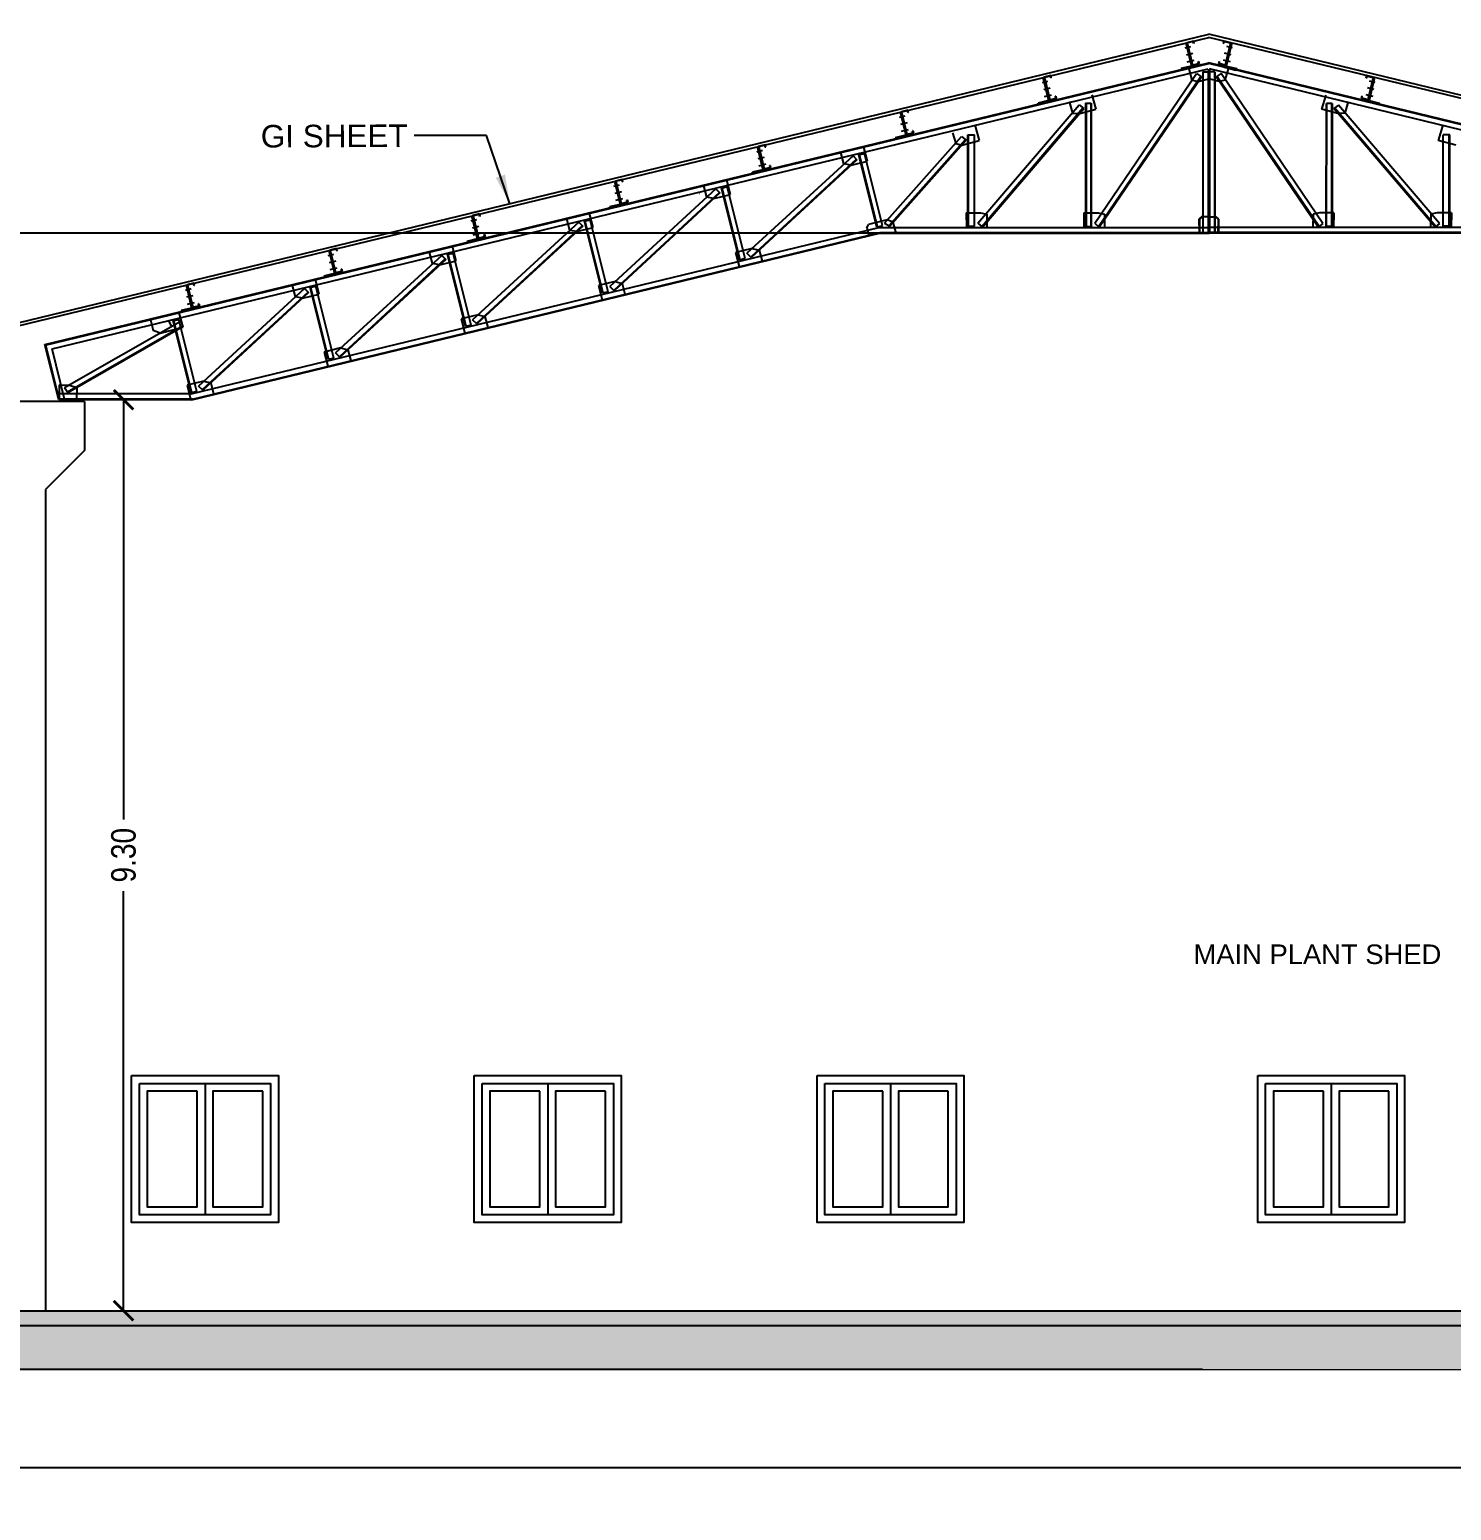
# Model space of a CAD drawing. Header units: metres. Extents: x -488 to 4759, y 38 to 2071.
# Drawn here: x 1135.58 to 1150.09, y 183.23 to 198.35 of the extents above; entities that cross this region are included whole.
import ezdxf

# ---------------------------------------------------------------- set-up
doc = ezdxf.new("R2010")
doc.units = ezdxf.units.M
doc.header["$MEASUREMENT"] = 0
doc.layers.add('0 @ 1', color=7, linetype='Continuous')
doc.layers.add('BLK_1_HT_OF_BLDG', color=5, linetype='Continuous')
doc.styles.add('Arial narrow 0.2m', font='ARIALN.TTF', dxfattribs={"height": 0.35})
doc.styles.add('CODE', font='swissc.ttf', dxfattribs={"height": 0.25})
doc.styles.add('sa1', font='', dxfattribs={"height": 72})
doc.styles.get("Standard").update_dxf_attribs({"font": 'arial.ttf', "height": 0.23})
doc.styles.get('sa1').set_extended_font_data('Abadi MT Condensed Light')
doc.dimstyles.new('OUTER', dxfattribs={"dimscale": 0, "dimtxt": 0.3, "dimasz": 0.18, "dimexe": 0.18, "dimexo": 0.0625, "dimgap": 0.09, "dimtad": 0, "dimzin": 0, "dimdsep": 46, "dimtxsty": 'CODE', "dimcen": 0.09, "dimse1": 1, "dimse2": 1, "dimclrd": 8, "dimclrt": 1, "dimadec": 0, "dimazin": 0, "dimtfac": 1, "dimtofl": 0, "dimtmove": 0, "dimatfit": 3, "dimfxl": 0, "dimtolj": 1, "dimtzin": 0, "dimarcsym": 0})
doc.dimstyles.new('size 0.2m', dxfattribs={"dimtxt": 0.35, "dimasz": 0.15, "dimexe": 0.15, "dimexo": 0.1, "dimgap": 0.05, "dimtad": 1, "dimtoh": 1, "dimdsep": 46, "dimtxsty": 'Arial narrow 0.2m', "dimblk": 'OBLIQUE', "dimcen": 0.15, "dimse1": 1, "dimse2": 1, "dimclrd": 251, "dimclrt": 47, "dimadec": 0, "dimazin": 0, "dimtfac": 1, "dimtmove": 1, "dimatfit": 3, "dimfxl": 0, "dimarcsym": 0})
doc.dimstyles.new('STANDARD$0', dxfattribs={"dimtxt": 0.23, "dimasz": 3, "dimexe": 3, "dimexo": 1, "dimgap": 1.5, "dimtad": 1, "dimdec": 1, "dimzin": 1, "dimdsep": 46, "dimlunit": 4, "dimtxsty": 'Standard', "dimblk": 'OBLIQUE', "dimcen": 0.09375, "dimdle": 1, "dimclrd": 8, "dimclre": 8, "dimclrt": 7, "dimadec": 1, "dimazin": 0, "dimtfac": 1, "dimtdec": 1, "dimtix": 1, "dimtmove": 2, "dimatfit": 3, "dimldrblk": 'ARCHTICK', "dimfxl": 0, "dimfrac": 2, "dimtolj": 1, "dimtzin": 0, "dimarcsym": 0})

# ---------------------------------------------------------------- blocks, each defined once
blk = doc.blocks.new('_ArchTick')
at = {"const_width": 0.15}
blk.add_lwpolyline([(-0.5, -0.5), (0.5, 0.5)], dxfattribs=at)
blk = doc.blocks.new('*D174')
at = {"color": 0, "lineweight": -2}
for p, q in [((1118.667, 183.668), (1155.042, 183.668)), ((1192.317, 183.668), (1155.942, 183.668))]:
    blk.add_line(p, q, dxfattribs=at)
at = {"layer": 'Defpoints', "color": 0, "lineweight": -2}
for p in [(1192.317, 183.668), (1118.667, 179.304), (1192.317, 179.304)]:
    blk.add_point(p, dxfattribs=at)
at = {"color": 0, "lineweight": -2, "xscale": 0.2, "yscale": 0.2, "zscale": 0.2, "rotation": 180}
blk.add_blockref('_ArchTick', (1118.667, 183.668), dxfattribs=at)
at = {"color": 0, "lineweight": -2, "xscale": 0.2, "yscale": 0.2, "zscale": 0.2}
blk.add_blockref('_ArchTick', (1192.317, 183.668), dxfattribs=at)
at = {"color": 0, "lineweight": -2, "insert": (1155.492, 183.668), "char_height": 0.25, "attachment_point": 5, "style": 'CODE'}
blk.add_mtext('\\A1;{\\fSwis721 Cn BT|b1|i0|c0|p34;73.65}', dxfattribs=at)
blk = doc.blocks.new('*D177')
at = {"color": 0, "lineweight": -2}
for p, q in [((1120.032, 198.299), (1120.032, 191.926)), ((1120.032, 184.669), (1120.032, 191.042))]:
    blk.add_line(p, q, dxfattribs=at)
at = {"layer": 'Defpoints', "color": 0, "lineweight": -2}
for p in [(1147.617, 198.299), (1120.032, 184.669), (1147.617, 184.669)]:
    blk.add_point(p, dxfattribs=at)
at = {"color": 0, "lineweight": -2, "xscale": 0.2, "yscale": 0.2, "zscale": 0.2}
for p, rotation in [((1120.032, 198.299), 90), ((1120.032, 184.669), 270)]:
    blk.add_blockref('_ArchTick', p, dxfattribs=dict(at, rotation=rotation))
at = {"color": 0, "lineweight": -2, "insert": (1120.032, 191.484), "char_height": 0.25, "attachment_point": 5, "rotation": 90, "style": 'CODE'}
blk.add_mtext('\\A1;13.63', dxfattribs=at)
blk = doc.blocks.new('*D11')
at = {"layer": 'BLK_1_HT_OF_BLDG', "color": 0, "lineweight": -2}
for p, q in [((1147.554, 196.269), (1120.635, 196.269)), ((1120.815, 196.089), (1120.815, 190.677)), ((1120.815, 184.849), (1120.815, 190.261)), ((1147.554, 184.669), (1120.635, 184.669))]:
    blk.add_line(p, q, dxfattribs=at)
for points in [[(1120.785, 196.089), (1120.845, 196.089), (1120.815, 196.269)], [(1120.785, 184.849), (1120.845, 184.849), (1120.815, 184.669)]]:
    blk.add_solid(points, dxfattribs=at)
at = {"layer": 'Defpoints', "color": 0, "lineweight": -2}
for p in [(1147.617, 196.269), (1120.815, 184.669), (1147.617, 184.669)]:
    blk.add_point(p, dxfattribs=at)
at = {"layer": 'BLK_1_HT_OF_BLDG', "color": 0, "lineweight": 0, "insert": (1120.815, 190.469), "char_height": 0.23, "attachment_point": 5}
blk.add_mtext('\\A1;{\\fSwis721 Cn BT|b1|i0|c0|p34;11.6000}', dxfattribs=at)
blk = doc.blocks.new('*D184')
at = {"color": 0, "lineweight": -2}
for p, q in [((1136.535, 194.569), (1136.535, 190.284)), ((1136.535, 185.269), (1136.535, 189.553))]:
    blk.add_line(p, q, dxfattribs=at)
at = {"layer": 'Defpoints', "color": 0, "lineweight": -2}
for p in [(1136.535, 194.569), (1136.535, 185.269), (1136.535, 185.269)]:
    blk.add_point(p, dxfattribs=at)
at = {"color": 0, "lineweight": -2, "xscale": 0.2, "yscale": 0.2, "zscale": 0.2}
for p, rotation in [((1136.535, 194.569), 90), ((1136.535, 185.269), 270)]:
    blk.add_blockref('_ArchTick', p, dxfattribs=dict(at, rotation=rotation))
at = {"color": 0, "lineweight": -2, "insert": (1136.535, 189.919), "char_height": 0.25, "attachment_point": 5, "rotation": 90, "style": 'CODE'}
blk.add_mtext('\\A1;9.30', dxfattribs=at)
blk = doc.blocks.new('_OBLIQUE')
at = {"color": 0, "linetype": 'ByBlock'}
blk.add_line((-0.5, -0.5), (0.5, 0.5), dxfattribs=at)

msp = doc.modelspace()

# ---------------------------------------------------------------- hatches: boundary and pattern name
at = {"lineweight": -2}
h = msp.add_hatch(dxfattribs=at)
h.set_pattern_fill('AR-CONC', color=256, scale=0.0025)
h.set_pattern_definition([(50, (776.07946, 81.37365), (0.45546167, -0.0398477), [0.047625, -0.523875]), (355, (776.07946, 81.37365), (-0.08810855, 0.4776421), [0.0381, -0.41910146]), (100.45144, (776.1174, 81.37033), (0.3673531, 0.4377944), [0.040475, -0.4452256]), (46.1842, (776.07946, 81.50065), (0.6776976, -0.1051058), [0.0714375, -0.7858125]), (96.63556, (776.13594, 81.4919), (0.5935103, 0.6185653), [0.0607126, -0.667839]), (351.18415, (776.07946, 81.50065), (0.5935103, 0.6185653), [0.0571499, -0.6286493]), (21, (776.14296, 81.4689), (0.37903598, -0.255663), [0.047625, -0.523875]), (326, (776.14296, 81.4689), (0.15450507, 0.4604699), [0.0381, -0.4191]), (71.45144, (776.17455, 81.4476), (0.53354105, 0.2048069), [0.040475, -0.44522484]), (37.5, (776.07946, 81.37365), (0.00772151, 0.2113876), [0, -0.41402, 0, -0.42545, 0, -0.4206875]), (7.5, (776.07946, 81.37365), (0.16704916, 0.25045144), [0, -0.24257, 0, -0.404495, 0, -0.1603375]), (327.5, (775.93786, 81.37365), (0.33897649, -0.01432186), [0, -0.15875, 0, -0.4953, 0, -0.657225]), (317.5, (775.87436, 81.37365), (0.37032295, 0.06356623), [0, -0.206375, 0, -0.32893, 0, -0.466725])])
h.paths.add_polyline_path([(1179.59665, 185.26859), (1179.59665, 185.11859), (1185.59665, 185.11859), (1185.59665, 185.26859)])
h.paths.add_polyline_path([(1160.09665, 185.26859), (1160.09665, 185.11859), (1179.36665, 185.11859), (1179.36665, 185.26859)])
h.paths.add_polyline_path([(1159.86665, 185.11859), (1159.86665, 185.26859), (1135.36665, 185.26859), (1135.36665, 185.11859)])
h.paths.add_polyline_path([(1123.13525, 185.26859), (1123.13525, 185.11859), (1135.13665, 185.11859), (1135.13665, 185.26859)])
h = msp.add_hatch(dxfattribs=at)
h.set_pattern_fill('AR-SAND', color=256, scale=0.0025)
h.set_pattern_definition([(37.5, (776.07946, 81.37365), (-0.004000078, 0.12235331), [0, -0.09652, 0, -0.10795, 0, -0.1031875]), (7.5, (776.07946, 81.37365), (0.11238082, 0.179206275), [0, -0.05207, 0, -0.086995, 0, -0.0333375]), (327.5, (776.00136, 81.37365), (0.197748093, 0.000359296), [0, -0.03175, 0, -0.1143, 0, -0.149225]), (317.5, (776.00136, 81.37365), (0.19088911, 0.05573233), [0, -0.015875, 0, -0.07493, 0, -0.085725])])
h.paths.add_polyline_path([(1185.59665, 184.66859), (1185.59665, 185.11859), (1179.59665, 185.11859), (1179.59665, 184.66859)])
h.paths.add_polyline_path([(1179.36665, 184.66859), (1179.36665, 185.11859), (1159.86665, 185.11859), (1159.86665, 184.66859)])
h.paths.add_polyline_path([(1160.09665, 184.66859), (1160.09665, 185.11859), (1135.36665, 185.11859), (1135.36665, 184.66859)])
h.paths.add_polyline_path([(1135.13665, 184.66859), (1135.13665, 185.11859), (1123.13525, 185.11859), (1123.13525, 184.66859)])

# ---------------------------------------------------------------- linework, layer by layer
for p, q in [((1134.6258, 195.15419), (1147.61666, 198.29946)), ((1134.6258, 195.12332), (1147.61665, 198.26859)), ((1147.3847, 198.20008), (1147.39403, 198.20234)), ((1147.3847, 198.20008), (1147.43894, 197.97607)), ((1147.46121, 198.23096), (1147.39121, 198.21401)), ((1147.39121, 198.21401), (1147.45053, 197.96899)), ((1147.39121, 198.21401), (1147.45053, 197.96899)), ((1147.45843, 198.22639), (1147.39577, 198.21122)), ((1147.39577, 198.21122), (1147.45049, 197.98523)), ((1147.46319, 198.20673), (1147.45843, 198.22639)), ((1147.46686, 198.20762), (1147.46121, 198.23096)), ((1147.46686, 198.20762), (1147.46319, 198.20673)), ((1160.60653, 195.11931), (1147.61665, 198.26859)), ((1160.60654, 195.15018), (1147.61666, 198.29946)), ((1147.76642, 198.20758), (1147.77208, 198.23091)), ((1147.76642, 198.20758), (1147.7701, 198.20669)), ((1147.7701, 198.20669), (1147.77486, 198.22634)), ((1147.77208, 198.23091), (1147.84208, 198.21394)), ((1147.77486, 198.22634), (1147.83751, 198.21115)), ((1147.84208, 198.21394), (1147.78268, 197.96894)), ((1147.84208, 198.21394), (1147.78268, 197.96894)), ((1147.83751, 198.21115), (1147.78273, 197.98518)), ((1147.84858, 198.20001), (1147.79428, 197.97601)), ((1147.84858, 198.20001), (1147.83925, 198.20227)), ((1147.37547, 198.16079), (1147.43287, 198.17469)), ((1147.38921, 198.09001), (1147.45522, 198.10599)), ((1147.84404, 198.08994), (1147.77803, 198.10594)), ((1147.8578, 198.16072), (1147.80041, 198.17463)), ((1135.73196, 195.13176), (1147.61661, 198.00921)), ((1135.73371, 195.12477), (1147.61661, 198.00179)), ((1135.80508, 195.08771), (1147.60887, 197.94557)), ((1146.45222, 196.37008), (1147.49112, 197.89809)), ((1147.43894, 197.97607), (1147.3316, 197.95008)), ((1147.34185, 197.93397), (1147.33936, 197.94325)), ((1147.4578, 197.96504), (1147.34185, 197.93397)), ((1147.3961, 198.01757), (1147.46767, 198.0349)), ((1147.4478, 197.83164), (1147.41627, 197.94631)), ((1147.44794, 197.83159), (1147.41638, 197.94624)), ((1147.51771, 197.99761), (1147.44771, 197.98066)), ((1147.45049, 197.98523), (1147.51314, 198.0004)), ((1147.49112, 197.89809), (1147.54205, 197.86567)), ((1147.51206, 198.02095), (1147.50838, 198.02006)), ((1147.51314, 198.0004), (1147.50838, 198.02006)), ((1147.51206, 198.02095), (1147.51771, 197.99761)), ((1147.55652, 197.91712), (1147.55601, 196.27579)), ((1147.55652, 197.91712), (1147.61654, 197.9171)), ((1147.55664, 197.9171), (1147.55664, 196.27579)), ((1147.55664, 197.9171), (1147.61666, 197.9171)), ((1147.60934, 197.94354), (1147.60883, 196.27579)), ((1147.60945, 197.94354), (1147.60945, 196.27579)), ((1147.67656, 197.91708), (1147.61654, 197.9171)), ((1159.50037, 195.12809), (1147.61661, 198.00921)), ((1159.49863, 195.12111), (1147.61661, 198.00179)), ((1147.67668, 197.9171), (1147.61666, 197.9171)), ((1147.62375, 197.94353), (1147.62324, 196.27579)), ((1147.62386, 197.94354), (1147.62386, 196.27579)), ((1159.42725, 195.08406), (1147.62434, 197.94557)), ((1147.67656, 197.91708), (1147.67605, 196.27579)), ((1147.67668, 197.9171), (1147.67668, 196.27579)), ((1147.74207, 197.89805), (1147.69113, 197.86564)), ((1147.7422, 197.89809), (1147.69126, 197.86567)), ((1147.72117, 198.02091), (1147.71551, 197.99758)), ((1147.71551, 197.99758), (1147.78551, 197.98061)), ((1147.72008, 198.00036), (1147.72484, 198.02002)), ((1147.78273, 197.98518), (1147.72008, 198.00036)), ((1147.72117, 198.02091), (1147.72484, 198.02002)), ((1148.7805, 196.36972), (1147.74207, 197.89805)), ((1147.83713, 198.0175), (1147.76556, 198.03486)), ((1147.77541, 197.96499), (1147.89135, 197.93388)), ((1147.78523, 197.83154), (1147.81683, 197.94618)), ((1147.78537, 197.83159), (1147.81694, 197.94624)), ((1147.79428, 197.97601), (1147.90161, 197.94999)), ((1147.89135, 197.93388), (1147.89384, 197.94316)), ((1145.91706, 197.80769), (1145.97446, 197.82159)), ((1145.92629, 197.84698), (1145.93562, 197.84924)), ((1145.92629, 197.84698), (1145.98053, 197.62297)), ((1145.9308, 197.73691), (1145.99681, 197.75289)), ((1146.0028, 197.87785), (1145.9328, 197.86091)), ((1145.9328, 197.86091), (1145.99212, 197.61589)), ((1145.9328, 197.86091), (1145.99212, 197.61589)), ((1146.00002, 197.87329), (1145.93736, 197.85812)), ((1145.93736, 197.85812), (1145.99208, 197.63212)), ((1146.00478, 197.85363), (1146.00002, 197.87329)), ((1146.00845, 197.85452), (1146.0028, 197.87785)), ((1146.00845, 197.85452), (1146.00478, 197.85363)), ((1146.49054, 196.33786), (1147.53378, 197.87129)), ((1146.49881, 196.33224), (1147.54205, 197.86567)), ((1147.4478, 197.83164), (1147.50975, 197.81623)), ((1147.44794, 197.83159), (1147.5099, 197.81619)), ((1147.50975, 197.81623), (1147.61652, 197.8448)), ((1147.5099, 197.81619), (1147.61666, 197.8448)), ((1147.72326, 197.81616), (1147.61652, 197.8448)), ((1147.72341, 197.81619), (1147.61666, 197.8448)), ((1148.7339, 196.33189), (1147.69113, 197.86564)), ((1148.74217, 196.33751), (1147.6994, 197.87127)), ((1147.78523, 197.83154), (1147.72326, 197.81616)), ((1147.78537, 197.83159), (1147.72341, 197.81619)), ((1149.22472, 197.85402), (1149.23038, 197.87736)), ((1149.22472, 197.85402), (1149.2284, 197.85313)), ((1149.2284, 197.85313), (1149.23317, 197.87279)), ((1149.23038, 197.87736), (1149.30038, 197.86039)), ((1149.23317, 197.87279), (1149.29581, 197.8576)), ((1149.30234, 197.73639), (1149.23633, 197.75239)), ((1149.30038, 197.86039), (1149.24098, 197.61539)), ((1149.30038, 197.86039), (1149.24098, 197.61539)), ((1149.29581, 197.8576), (1149.24103, 197.63162)), ((1149.30688, 197.84646), (1149.25258, 197.62246)), ((1149.3161, 197.80717), (1149.25871, 197.82108)), ((1149.30688, 197.84646), (1149.29755, 197.84872)), ((1145.98053, 197.62297), (1145.87319, 197.59698)), ((1145.87545, 197.58764), (1145.87319, 197.59698)), ((1145.99212, 197.61589), (1145.87545, 197.58764)), ((1145.93769, 197.66447), (1146.00926, 197.6818)), ((1146.0593, 197.64451), (1145.9893, 197.62756)), ((1145.99208, 197.63212), (1146.05473, 197.64729)), ((1146.05365, 197.66784), (1146.04997, 197.66695)), ((1146.05473, 197.64729), (1146.04997, 197.66695)), ((1146.05365, 197.66784), (1146.0593, 197.64451)), ((1146.19182, 197.61343), (1146.22574, 197.49621)), ((1146.3562, 197.5953), (1146.3562, 196.33858)), ((1146.3562, 197.5953), (1146.41622, 197.5953)), ((1146.3634, 197.5953), (1146.3634, 196.33858)), ((1146.41622, 197.5953), (1146.41622, 196.33858)), ((1146.41622, 196.33858), (1146.41622, 197.5953)), ((1146.42245, 197.68016), (1146.46417, 197.53599)), ((1148.81067, 197.67979), (1148.76891, 197.53564)), ((1148.81688, 197.59493), (1148.81649, 196.32861)), ((1148.81649, 196.32861), (1148.81688, 197.59493)), ((1148.8769, 197.59491), (1148.81688, 197.59493)), ((1148.8697, 197.59491), (1148.86931, 196.32861)), ((1148.8769, 197.59491), (1148.87651, 196.32861)), ((1149.04128, 197.61299), (1149.00733, 197.49579)), ((1149.17947, 197.66736), (1149.17381, 197.64403)), ((1149.17381, 197.64403), (1149.24381, 197.62706)), ((1149.17838, 197.64681), (1149.18314, 197.66647)), ((1149.24103, 197.63162), (1149.17838, 197.64681)), ((1149.17947, 197.66736), (1149.18314, 197.66647)), ((1149.29543, 197.66395), (1149.22386, 197.6813)), ((1149.24098, 197.61539), (1149.35765, 197.58711)), ((1149.25258, 197.62246), (1149.35991, 197.59644)), ((1149.35765, 197.58711), (1149.35991, 197.59644)), ((1144.45865, 197.45459), (1144.51604, 197.46848)), ((1144.46788, 197.49388), (1144.47721, 197.49614)), ((1144.46788, 197.49388), (1144.52212, 197.26987)), ((1144.54439, 197.52475), (1144.47439, 197.5078)), ((1144.47439, 197.5078), (1144.53371, 197.26279)), ((1144.47439, 197.5078), (1144.53371, 197.26279)), ((1144.54161, 197.52019), (1144.47895, 197.50502)), ((1144.47895, 197.50502), (1144.53367, 197.27902)), ((1144.54637, 197.50053), (1144.54161, 197.52019)), ((1144.55004, 197.50142), (1144.54439, 197.52475)), ((1144.55004, 197.50142), (1144.54637, 197.50053)), ((1145.25928, 196.37008), (1146.29138, 197.57823)), ((1145.29828, 196.33873), (1146.33138, 197.54806)), ((1145.30588, 196.33224), (1146.33898, 197.54157)), ((1146.22574, 197.49621), (1146.29912, 197.49177)), ((1146.29138, 197.57823), (1146.33898, 197.54157)), ((1146.29912, 197.49177), (1146.46417, 197.53599)), ((1148.93395, 197.49136), (1148.76891, 197.53564)), ((1148.94172, 197.57782), (1148.8941, 197.54117)), ((1149.92683, 196.33152), (1148.8941, 197.54117)), ((1149.93443, 196.33802), (1148.9017, 197.54767)), ((1149.00733, 197.49579), (1148.93395, 197.49136)), ((1149.97343, 196.36935), (1148.94172, 197.57782)), ((1144.47239, 197.38381), (1144.5384, 197.39979)), ((1144.47928, 197.31137), (1144.55085, 197.3287)), ((1144.60089, 197.29141), (1144.53088, 197.27446)), ((1144.53367, 197.27902), (1144.59632, 197.29419)), ((1144.59524, 197.31474), (1144.59156, 197.31385)), ((1144.59632, 197.29419), (1144.59156, 197.31385)), ((1144.59524, 197.31474), (1144.60089, 197.29141)), ((1145.0009, 197.29432), (1145.03239, 197.18549)), ((1145.23153, 197.36105), (1145.27324, 197.21688)), ((1150.0015, 197.36032), (1149.95974, 197.21616)), ((1143.00947, 197.14077), (1143.0188, 197.14303)), ((1143.00947, 197.14077), (1143.0637, 196.91676)), ((1143.08598, 197.17165), (1143.01598, 197.1547)), ((1143.01598, 197.1547), (1143.0753, 196.90969)), ((1143.01598, 197.1547), (1143.0753, 196.90969)), ((1143.0832, 197.16709), (1143.02054, 197.15192)), ((1143.02054, 197.15192), (1143.07526, 196.92592)), ((1143.08796, 197.14743), (1143.0832, 197.16709)), ((1143.09163, 197.14832), (1143.08598, 197.17165)), ((1143.09163, 197.14832), (1143.08796, 197.14743)), ((1144.13167, 197.00365), (1144.09363, 197.14883)), ((1144.30645, 196.3706), (1145.09094, 197.25657)), ((1144.35177, 196.34768), (1145.13106, 197.22655)), ((1144.35925, 196.34105), (1145.13854, 197.21991)), ((1144.52212, 197.26987), (1144.41478, 197.24388)), ((1144.41704, 197.23454), (1144.41478, 197.24388)), ((1144.53371, 197.26279), (1144.41704, 197.23454)), ((1145.03239, 197.18549), (1145.09503, 197.16913)), ((1145.09094, 197.25657), (1145.13854, 197.21991)), ((1145.09503, 197.16913), (1145.27324, 197.21688)), ((1145.15576, 196.34092), (1145.15576, 197.27364)), ((1145.15576, 197.27364), (1145.22298, 197.27364)), ((1145.16296, 196.34092), (1145.16296, 197.27364)), ((1145.22298, 196.34092), (1145.22298, 197.27364)), ((1150.13793, 197.16835), (1149.95974, 197.21616)), ((1150.00973, 196.34018), (1150.01001, 197.27291)), ((1150.07724, 197.27289), (1150.01001, 197.27291)), ((1150.06975, 196.34016), (1150.07004, 197.27289)), ((1150.07695, 196.34016), (1150.07724, 197.27289)), ((1143.98362, 197.0597), (1142.89948, 196.06368)), ((1144.01884, 197.02396), (1142.93887, 196.02569)), ((1144.0241, 197.01862), (1142.94336, 196.02137)), ((1143.00024, 197.10149), (1143.05763, 197.11538)), ((1143.01398, 197.03071), (1143.07999, 197.04669)), ((1143.89074, 196.97594), (1143.86025, 197.09232)), ((1143.96384, 196.96302), (1144.13167, 197.00365)), ((1143.98362, 197.0597), (1144.0241, 197.01862)), ((1144.04146, 197.0695), (1144.10002, 197.08368)), ((1144.22597, 196.33081), (1144.04154, 197.06952)), ((1144.23293, 196.33273), (1144.04876, 197.07127)), ((1144.28386, 196.34676), (1144.10002, 197.08368)), ((1143.0637, 196.91676), (1142.95637, 196.89077)), ((1142.95863, 196.88144), (1142.95637, 196.89077)), ((1143.0753, 196.90969), (1142.95863, 196.88144)), ((1143.02087, 196.95827), (1143.09244, 196.9756)), ((1143.14248, 196.93831), (1143.07247, 196.92136)), ((1143.07526, 196.92592), (1143.13791, 196.94109)), ((1143.13683, 196.96164), (1143.13315, 196.96075)), ((1143.13791, 196.94109), (1143.13315, 196.96075)), ((1143.13683, 196.96164), (1143.14248, 196.93831)), ((1143.96384, 196.96302), (1143.89074, 196.97594)), ((1142.58354, 196.72072), (1141.49941, 195.7247)), ((1142.62043, 196.6833), (1141.54115, 195.68487)), ((1141.54183, 196.74838), (1141.59922, 196.76228)), ((1142.62403, 196.67964), (1141.54328, 195.68239)), ((1141.55106, 196.78767), (1141.56039, 196.78993)), ((1141.55106, 196.78767), (1141.60529, 196.56366)), ((1141.55557, 196.6776), (1141.62158, 196.69359)), ((1141.62757, 196.81855), (1141.55757, 196.8016)), ((1141.55757, 196.8016), (1141.61689, 196.55659)), ((1141.55757, 196.8016), (1141.61689, 196.55659)), ((1141.62478, 196.81398), (1141.56213, 196.79881)), ((1141.56213, 196.79881), (1141.61685, 196.57282)), ((1141.62954, 196.79432), (1141.62478, 196.81398)), ((1141.63322, 196.79521), (1141.62757, 196.81855)), ((1141.63322, 196.79521), (1141.62954, 196.79432)), ((1142.49067, 196.63696), (1142.46017, 196.75335)), ((1142.58354, 196.72072), (1142.62403, 196.67964)), ((1142.64138, 196.73053), (1142.69995, 196.74471)), ((1142.82504, 195.99524), (1142.64146, 196.73055)), ((1142.83206, 195.99694), (1142.64869, 196.7323)), ((1142.7316, 196.66467), (1142.69356, 196.80985)), ((1142.88339, 196.00937), (1142.69995, 196.74471)), ((1141.60529, 196.56366), (1141.49796, 196.53767)), ((1141.50021, 196.52834), (1141.49796, 196.53767)), ((1141.61689, 196.55659), (1141.50021, 196.52834)), ((1141.56246, 196.60516), (1141.63403, 196.62249)), ((1141.68407, 196.5852), (1141.61406, 196.56825)), ((1141.61685, 196.57282), (1141.6795, 196.58799)), ((1141.67842, 196.60854), (1141.67474, 196.60765)), ((1141.6795, 196.58799), (1141.67474, 196.60765)), ((1141.67842, 196.60854), (1141.68407, 196.5852)), ((1142.41763, 196.67635), (1142.41832, 196.67652)), ((1142.56376, 196.62404), (1142.49067, 196.63696)), ((1142.56376, 196.62404), (1142.7316, 196.66467)), ((1140.08354, 196.39531), (1140.14093, 196.40921)), ((1140.09277, 196.4346), (1140.1021, 196.43686)), ((1140.09277, 196.4346), (1140.147, 196.21059)), ((1140.16928, 196.46548), (1140.09928, 196.44853)), ((1140.09928, 196.44853), (1140.1586, 196.20351)), ((1140.09928, 196.44853), (1140.1586, 196.20351)), ((1141.18355, 196.38177), (1140.09933, 195.38572)), ((1140.16649, 196.46091), (1140.10384, 196.44574)), ((1140.10384, 196.44574), (1140.15856, 196.21975)), ((1140.17125, 196.44125), (1140.16649, 196.46091)), ((1140.17493, 196.44214), (1140.16928, 196.46548)), ((1140.17493, 196.44214), (1140.17125, 196.44125)), ((1141.09067, 196.298), (1141.06018, 196.41439)), ((1141.18355, 196.38177), (1141.22403, 196.34068)), ((1141.24139, 196.39157), (1141.29995, 196.40575)), ((1141.42497, 195.65626), (1141.24139, 196.39157)), ((1141.43199, 195.65796), (1141.24861, 196.39332)), ((1141.3316, 196.32571), (1141.29356, 196.47089)), ((1141.48333, 195.67039), (1141.29995, 196.40575)), ((1144.33268, 196.40688), (1144.14333, 196.35665)), ((1144.38909, 196.38233), (1144.33268, 196.40688)), ((1144.38909, 196.38233), (1144.422, 196.26859)), ((1145.13941, 196.47867), (1145.14167, 196.32861)), ((1145.13941, 196.47867), (1145.28526, 196.47867)), ((1145.28526, 196.47867), (1145.34975, 196.46285)), ((1145.34975, 196.46285), (1145.35172, 196.33178)), ((1146.33985, 196.47867), (1146.34211, 196.32861)), ((1146.33985, 196.47867), (1146.4857, 196.47867)), ((1146.33987, 196.47735), (1146.34211, 196.32861)), ((1146.4857, 196.47867), (1146.55018, 196.46285)), ((1146.55018, 196.46285), (1146.55216, 196.33178)), ((1147.54306, 196.4378), (1147.51535, 196.41234)), ((1147.51535, 196.41234), (1147.51671, 196.27579)), ((1147.54849, 196.43778), (1147.52079, 196.4123)), ((1147.52079, 196.4123), (1147.52219, 196.27579)), ((1147.61383, 196.43744), (1147.54306, 196.4378)), ((1147.61926, 196.43744), (1147.54849, 196.43778)), ((1147.61343, 196.44796), (1147.61366, 196.44796)), ((1147.61343, 196.44796), (1147.61366, 196.44796)), ((1147.61343, 196.44796), (1147.61366, 196.44796)), ((1147.61343, 196.44796), (1147.61366, 196.44796)), ((1147.61343, 196.44075), (1147.61365, 196.44075)), ((1147.61343, 196.44075), (1147.61365, 196.44075)), ((1147.61343, 196.44075), (1147.61365, 196.44075)), ((1147.61343, 196.44075), (1147.61365, 196.44075)), ((1147.61348, 196.43744), (1147.68425, 196.43776)), ((1147.61348, 196.43744), (1147.61365, 196.43744)), ((1147.61388, 196.44075), (1147.61365, 196.44075)), ((1147.61388, 196.44075), (1147.61365, 196.44075)), ((1147.61388, 196.44075), (1147.61365, 196.44075)), ((1147.61388, 196.44075), (1147.61365, 196.44075)), ((1147.61383, 196.43744), (1147.61365, 196.43744)), ((1147.61388, 196.44796), (1147.61366, 196.44796)), ((1147.61388, 196.44796), (1147.61366, 196.44796)), ((1147.61388, 196.44796), (1147.61366, 196.44796)), ((1147.61388, 196.44796), (1147.61366, 196.44796)), ((1147.61886, 196.44795), (1147.61909, 196.44795)), ((1147.61886, 196.44795), (1147.61909, 196.44795)), ((1147.61886, 196.44795), (1147.61909, 196.44795)), ((1147.61886, 196.44795), (1147.61909, 196.44795)), ((1147.61886, 196.44075), (1147.61909, 196.44075)), ((1147.61886, 196.44075), (1147.61909, 196.44075)), ((1147.61886, 196.44075), (1147.61909, 196.44075)), ((1147.61886, 196.44075), (1147.61909, 196.44075)), ((1147.61891, 196.43744), (1147.68968, 196.43778)), ((1147.61891, 196.43744), (1147.61909, 196.43744)), ((1147.61931, 196.44795), (1147.61909, 196.44795)), ((1147.61931, 196.44795), (1147.61909, 196.44795)), ((1147.61931, 196.44795), (1147.61909, 196.44795)), ((1147.61931, 196.44795), (1147.61909, 196.44795)), ((1147.61931, 196.44075), (1147.61909, 196.44075)), ((1147.61931, 196.44075), (1147.61909, 196.44075)), ((1147.61931, 196.44075), (1147.61909, 196.44075)), ((1147.61931, 196.44075), (1147.61909, 196.44075)), ((1147.61926, 196.43744), (1147.61909, 196.43744)), ((1147.68425, 196.43776), (1147.71194, 196.41227)), ((1147.68968, 196.43778), (1147.71738, 196.4123)), ((1147.71194, 196.41227), (1147.7105, 196.27579)), ((1147.71738, 196.4123), (1147.71598, 196.27579)), ((1148.68256, 196.46252), (1148.68055, 196.33145)), ((1148.74706, 196.47832), (1148.68256, 196.46252)), ((1148.89291, 196.47827), (1148.74706, 196.47832)), ((1148.89291, 196.47827), (1148.8906, 196.32822)), ((1148.89289, 196.47695), (1148.8906, 196.32822)), ((1149.883, 196.46215), (1149.88099, 196.33108)), ((1149.94749, 196.47795), (1149.883, 196.46215)), ((1150.09334, 196.4779), (1149.94749, 196.47795)), ((1150.09334, 196.4779), (1150.09104, 196.32785)), ((1137.22473, 194.6286), (1144.24627, 196.32861)), ((1137.23189, 194.56857), (1144.25343, 196.26859)), ((1137.23766, 194.57578), (1144.25921, 196.27579)), ((1140.09728, 196.32453), (1140.16329, 196.34051)), ((1140.10417, 196.25209), (1140.17574, 196.26942)), ((1141.21898, 196.34582), (1140.14034, 195.34618)), ((1141.22403, 196.34068), (1140.14321, 195.34341)), ((1140.22578, 196.23213), (1140.15577, 196.21518)), ((1140.15856, 196.21975), (1140.22121, 196.23492)), ((1140.22013, 196.25546), (1140.21645, 196.25458)), ((1140.22121, 196.23492), (1140.21645, 196.25458)), ((1140.22013, 196.25546), (1140.22578, 196.23213)), ((1141.01763, 196.33739), (1141.01833, 196.33756)), ((1141.16377, 196.28508), (1141.09067, 196.298)), ((1141.16377, 196.28508), (1141.3316, 196.32571)), ((1144.1255, 196.32154), (1144.14333, 196.35665)), ((1144.1255, 196.32154), (1144.14628, 196.2497)), ((1144.22597, 196.33081), (1144.28386, 196.34676)), ((1144.24627, 196.32861), (1147.61909, 196.32861)), ((1144.25343, 196.26859), (1147.61909, 196.26859)), ((1144.25921, 196.27579), (1147.61909, 196.27579)), ((1144.30645, 196.3706), (1144.35925, 196.34105)), ((1145.15576, 196.34092), (1145.22298, 196.34092)), ((1145.25928, 196.37008), (1145.30588, 196.33224)), ((1146.3562, 196.33858), (1146.41622, 196.33858)), ((1146.45222, 196.37008), (1146.49881, 196.33224)), ((1150.98215, 196.32861), (1147.61909, 196.32861)), ((1150.96921, 196.27579), (1147.61909, 196.27579)), ((1150.97497, 196.26859), (1147.61909, 196.26859)), ((1148.7805, 196.36972), (1148.7339, 196.33189)), ((1148.7805, 196.36972), (1148.7339, 196.33189)), ((1148.87651, 196.33819), (1148.81649, 196.33821)), ((1149.97343, 196.36935), (1149.92683, 196.33152)), ((1150.07695, 196.34016), (1150.00973, 196.34018)), ((1138.63436, 196.0815), (1138.64369, 196.08376)), ((1138.63436, 196.0815), (1138.68859, 195.85749)), ((1138.71087, 196.11237), (1138.64087, 196.09542)), ((1138.64087, 196.09542), (1138.70019, 195.85041)), ((1138.64087, 196.09542), (1138.70019, 195.85041)), ((1138.70808, 196.10781), (1138.64543, 196.09264)), ((1138.64543, 196.09264), (1138.70015, 195.86664)), ((1138.71284, 196.08815), (1138.70808, 196.10781)), ((1138.71652, 196.08904), (1138.71087, 196.11237)), ((1138.71652, 196.08904), (1138.71284, 196.08815)), ((1139.6906, 195.95902), (1139.6601, 196.07541)), ((1139.93153, 195.98674), (1139.89349, 196.13192)), ((1140.147, 196.21059), (1140.03966, 196.1846)), ((1140.04192, 196.17527), (1140.03966, 196.1846)), ((1140.1586, 196.20351), (1140.04192, 196.17527)), ((1142.95459, 196.1143), (1142.78298, 196.07251)), ((1142.95459, 196.1143), (1143.02499, 196.09612)), ((1143.02499, 196.09612), (1143.05434, 195.98408)), ((1138.62513, 196.04221), (1138.68252, 196.05611)), ((1138.63886, 195.97143), (1138.70488, 195.98741)), ((1139.78347, 196.04279), (1138.69926, 195.04674)), ((1139.81991, 196.00581), (1138.73912, 195.00831)), ((1139.82396, 196.00171), (1138.74313, 195.00443)), ((1139.76369, 195.9461), (1139.6906, 195.95902)), ((1139.76369, 195.9461), (1139.93153, 195.98674)), ((1139.78347, 196.04279), (1139.82396, 196.00171)), ((1139.84131, 196.05259), (1139.89988, 196.06677)), ((1140.02489, 195.31728), (1139.84131, 196.05259)), ((1140.03191, 195.31898), (1139.84854, 196.05434)), ((1140.08325, 195.33141), (1139.89988, 196.06677)), ((1142.78298, 196.07251), (1142.82096, 195.92757)), ((1142.8834, 196.00937), (1142.82504, 195.99524)), ((1142.94336, 196.02137), (1142.89948, 196.06368)), ((1138.53145, 195.64776), (1138.49341, 195.79294)), ((1138.68859, 195.85749), (1138.58125, 195.8315)), ((1138.58351, 195.82216), (1138.58125, 195.8315)), ((1138.70019, 195.85041), (1138.58351, 195.82216)), ((1138.64576, 195.89899), (1138.71733, 195.91632)), ((1138.76737, 195.87903), (1138.69736, 195.86208)), ((1138.70015, 195.86664), (1138.7628, 195.88181)), ((1138.76172, 195.90236), (1138.75804, 195.90147)), ((1138.7628, 195.88181), (1138.75804, 195.90147)), ((1138.76172, 195.90236), (1138.76737, 195.87903)), ((1141.55452, 195.77532), (1141.38291, 195.73353)), ((1141.55452, 195.77532), (1141.62491, 195.75714)), ((1137.16672, 195.68911), (1137.22411, 195.703)), ((1137.17595, 195.7284), (1137.18528, 195.73066)), ((1137.17595, 195.7284), (1137.23018, 195.50438)), ((1137.18045, 195.61833), (1137.24647, 195.63431)), ((1137.25246, 195.75927), (1137.18245, 195.74232)), ((1137.18245, 195.74232), (1137.24178, 195.49731)), ((1137.18245, 195.74232), (1137.24178, 195.49731)), ((1137.24967, 195.75471), (1137.18702, 195.73954)), ((1137.18702, 195.73954), (1137.24174, 195.51354)), ((1137.25443, 195.73505), (1137.24967, 195.75471)), ((1137.25811, 195.73594), (1137.25246, 195.75927)), ((1137.25811, 195.73594), (1137.25443, 195.73505)), ((1138.3834, 195.70381), (1137.29919, 194.70776)), ((1138.41863, 195.66806), (1137.3388, 194.66957)), ((1138.42389, 195.66273), (1137.34306, 194.66546)), ((1138.29052, 195.62005), (1138.26003, 195.73643)), ((1138.36362, 195.60712), (1138.29052, 195.62005)), ((1138.36362, 195.60712), (1138.53145, 195.64776)), ((1138.3834, 195.70381), (1138.42389, 195.66273)), ((1138.44124, 195.71361), (1138.4998, 195.72779)), ((1138.62482, 194.9783), (1138.44124, 195.71361)), ((1138.63184, 194.98), (1138.44847, 195.71536)), ((1138.68318, 194.99243), (1138.4998, 195.72779)), ((1141.38291, 195.73353), (1141.42088, 195.58859)), ((1141.48333, 195.67039), (1141.42497, 195.65626)), ((1141.54328, 195.68239), (1141.49941, 195.7247)), ((1141.62491, 195.75714), (1141.65427, 195.6451)), ((1137.23018, 195.50438), (1137.12284, 195.4784)), ((1137.1251, 195.46906), (1137.12284, 195.4784)), ((1137.24178, 195.49731), (1137.1251, 195.46906)), ((1137.18735, 195.54589), (1137.25892, 195.56322)), ((1137.30896, 195.52593), (1137.23895, 195.50898)), ((1137.24174, 195.51354), (1137.30439, 195.52871)), ((1137.30331, 195.54926), (1137.29963, 195.54837)), ((1137.30439, 195.52871), (1137.29963, 195.54837)), ((1137.30331, 195.54926), (1137.30896, 195.52593)), ((1137.11162, 195.36503), (1135.93319, 194.68904)), ((1137.13815, 195.32021), (1135.96068, 194.64571)), ((1136.80914, 195.38515), (1136.83762, 195.27695)), ((1136.99605, 195.36783), (1137.0259, 195.3174)), ((1137.04117, 195.37463), (1137.09973, 195.38881)), ((1137.22475, 194.63933), (1137.04117, 195.37463)), ((1137.23177, 194.64103), (1137.04839, 195.37638)), ((1137.2831, 194.65346), (1137.09973, 195.38881)), ((1137.10088, 195.45578), (1137.13908, 195.31067)), ((1140.15444, 195.43635), (1139.98283, 195.39455)), ((1139.98283, 195.39455), (1140.02081, 195.24962)), ((1140.08325, 195.33141), (1140.02489, 195.31728)), ((1140.14321, 195.34341), (1140.09933, 195.38572)), ((1140.15444, 195.43635), (1140.22484, 195.41816)), ((1140.22484, 195.41816), (1140.25419, 195.30612)), ((1137.14147, 195.3146), (1135.96446, 194.63975)), ((1136.90813, 195.24987), (1136.83762, 195.27695)), ((1136.90813, 195.24987), (1137.13908, 195.31067)), ((1135.87255, 194.56865), (1135.73196, 195.13176)), ((1135.87828, 194.57586), (1135.74096, 195.12653)), ((1135.93272, 194.57585), (1135.80508, 195.08771)), ((1138.75437, 195.09737), (1138.58276, 195.05558)), ((1138.58276, 195.05558), (1138.62073, 194.91064)), ((1138.74313, 195.00443), (1138.69926, 195.04674)), ((1138.75437, 195.09737), (1138.82476, 195.07919)), ((1138.82476, 195.07919), (1138.85412, 194.96714)), ((1138.68318, 194.99243), (1138.62482, 194.9783)), ((1135.87888, 194.72011), (1135.87563, 194.58647)), ((1135.87888, 194.72011), (1135.9834, 194.71784)), ((1135.9834, 194.71784), (1136.05836, 194.69359)), ((1137.35429, 194.75839), (1137.18268, 194.7166)), ((1137.18268, 194.7166), (1137.21958, 194.57578)), ((1137.35429, 194.75839), (1137.42469, 194.74021)), ((1137.42469, 194.74021), (1137.45405, 194.62817)), ((1137.22473, 194.6286), (1135.85633, 194.62868)), ((1137.23189, 194.56857), (1135.87255, 194.56865)), ((1137.23766, 194.57578), (1135.87828, 194.57586)), ((1135.96446, 194.63975), (1135.93319, 194.68904)), ((1136.05836, 194.69359), (1136.05549, 194.57585)), ((1137.2831, 194.65346), (1137.22475, 194.63933)), ((1137.34306, 194.66546), (1137.29919, 194.70776)), ((1136.13665, 194.55184), (1135.13665, 194.55184)), ((1136.13665, 194.55184), (1136.13665, 194.05184)), ((1136.13665, 194.05184), (1135.73667, 193.65184)), ((1135.73667, 193.65184), (1135.73663, 185.26859)), ((1137.36665, 187.58859), (1137.36665, 186.24859)), ((1140.86665, 187.58859), (1140.86665, 186.24859)), ((1144.36665, 187.58859), (1144.36665, 186.24859)), ((1148.86665, 187.58859), (1148.86665, 186.24859))]:
    msp.add_line(p, q)
for p, q in [((1135.36665, 185.26859), (1159.86665, 185.26859)), ((1135.36665, 185.11859), (1159.86665, 185.11859))]:
    msp.add_line(p, q, dxfattribs=at)
at = {"lineweight": 9}
msp.add_line((1121.87803, 184.66859), (1186.91841, 184.66859), dxfattribs=at)
for points in [[(1136.61665, 187.66859), (1138.11665, 187.66859), (1138.11665, 186.16859), (1136.61665, 186.16859)], [(1140.11665, 187.66859), (1141.61665, 187.66859), (1141.61665, 186.16859), (1140.11665, 186.16859)], [(1143.61665, 187.66859), (1145.11665, 187.66859), (1145.11665, 186.16859), (1143.61665, 186.16859)], [(1148.11665, 187.66859), (1149.61665, 187.66859), (1149.61665, 186.16859), (1148.11665, 186.16859)], [(1136.69665, 187.58859), (1138.03665, 187.58859), (1138.03665, 186.24859), (1136.69665, 186.24859)], [(1137.28665, 187.50859), (1136.77665, 187.50859), (1136.77665, 186.32859), (1137.28665, 186.32859)], [(1137.95665, 187.50859), (1137.44665, 187.50859), (1137.44665, 186.32859), (1137.95665, 186.32859)], [(1140.19665, 187.58859), (1141.53665, 187.58859), (1141.53665, 186.24859), (1140.19665, 186.24859)], [(1140.78665, 187.50859), (1140.27665, 187.50859), (1140.27665, 186.32859), (1140.78665, 186.32859)], [(1141.45665, 187.50859), (1140.94665, 187.50859), (1140.94665, 186.32859), (1141.45665, 186.32859)], [(1143.69665, 187.58859), (1145.03665, 187.58859), (1145.03665, 186.24859), (1143.69665, 186.24859)], [(1144.28665, 187.50859), (1143.77665, 187.50859), (1143.77665, 186.32859), (1144.28665, 186.32859)], [(1144.95665, 187.50859), (1144.44665, 187.50859), (1144.44665, 186.32859), (1144.95665, 186.32859)], [(1148.19665, 187.58859), (1149.53665, 187.58859), (1149.53665, 186.24859), (1148.19665, 186.24859)], [(1148.78665, 187.50859), (1148.27665, 187.50859), (1148.27665, 186.32859), (1148.78665, 186.32859)], [(1149.45665, 187.50859), (1148.94665, 187.50859), (1148.94665, 186.32859), (1149.45665, 186.32859)]]:
    msp.add_lwpolyline(points, close=True)

# ---------------------------------------------------------------- texts
at = {"ltscale": 3.5, "insert": (1138.68506, 197.37692), "char_height": 0.23, "width": 5.7906846, "attachment_point": 2, "rotation": 0.259591, "style": 'sa1'}
msp.add_mtext('{\\fArial|b0|i0|c0|p34;GI SHEET}', dxfattribs=at)
at = {"ltscale": 3.5, "insert": (1148.72596, 189.00768), "char_height": 0.2, "width": 3.018868, "attachment_point": 2, "style": 'sa1'}
msp.add_mtext('{\\fArial|b0|i0|c0|p34;MAIN PLANT SHED}', dxfattribs=at)

# ---------------------------------------------------------------- dimensions: what is measured, and where the dimension line sits
at = {"layer": '0 @ 1', "lineweight": -2}
for base, p1, p2, override, picture, middle in [((1120.03168, 184.66859), (1147.61666, 198.29946), (1147.61665, 184.66859), {"dimscale": 1, "dimtxt": 0.25, "dimasz": 0.2, "dimblk": 'ArchTick', "dimclrd": 0, "dimclrt": 0, "dimtix": 0, "dimtofl": 0, "dimtmove": 0, "dimatfit": 3, "dimfxl": 25.4}, '*D177', (1120.03168, 191.48402)), ((1136.53518, 185.26859), (1136.53517, 194.56862), (1136.53517, 185.26859), {"dimscale": 1, "dimtxt": 0.25, "dimasz": 0.2, "dimblk": 'ArchTick', "dimclrd": 0, "dimclrt": 0, "dimtix": 0, "dimtofl": 0, "dimtmove": 0, "dimatfit": 3, "dimfxl": 0.18}, '*D184', (1136.53518, 189.9186))]:
    dim = msp.add_linear_dim(base=base, p1=p1, p2=p2, angle=90, dimstyle='OUTER', override=override, dxfattribs=at)
    dim.commit()
    dim.dimension.update_dxf_attribs({"geometry": picture, "text_midpoint": middle})
dim = msp.add_linear_dim(base=(1192.31717, 183.66772), p1=(1118.66717, 179.30403), p2=(1192.31717, 179.30402), text='{\\fSwis721 Cn BT|b1|i0|c0|p34;<>}', dimstyle='OUTER', override={"dimscale": 1, "dimtxt": 0.25, "dimasz": 0.2, "dimblk": 'ArchTick', "dimclrd": 0, "dimclrt": 0, "dimtix": 0, "dimtofl": 0, "dimtmove": 0, "dimatfit": 3, "dimfxl": 25.4}, dxfattribs=at)
dim.commit()
dim.dimension.update_dxf_attribs({"geometry": '*D174', "text_midpoint": (1155.49217, 183.66772)})
at = {"layer": 'BLK_1_HT_OF_BLDG', "lineweight": 0}
dim = msp.add_linear_dim(base=(1120.81521, 184.66859), p1=(1147.61665, 196.26859), p2=(1147.61665, 184.66859), angle=90, text='{\\fSwis721 Cn BT|b1|i0|c0|p34;<>}', dimstyle='STANDARD$0', override={"dimtxt": 1, "dimasz": 0.18, "dimexe": 0.18, "dimexo": 0.0625, "dimgap": 0.09, "dimtad": 0, "dimtih": 1, "dimtoh": 1, "dimdec": 4, "dimzin": 0, "dimlunit": 2, "dimpost": '', "dimcen": 0.09, "dimdle": 0, "dimclrd": 0, "dimclre": 0, "dimclrt": 0, "dimadec": 0, "dimtdec": 4, "dimtix": 0, "dimtofl": 0, "dimtmove": 0, "dimfrac": 0}, dxfattribs=at)
dim.commit()
dim.dimension.update_dxf_attribs({"geometry": '*D11', "text_midpoint": (1120.81521, 190.46859)})

# ---------------------------------------------------------------- leaders
msp.add_leader([(1140.47995, 196.56805), (1140.24097, 197.2671), (1139.50066, 197.2671)], dimstyle='size 0.2m', override={"dimasz": 0.3, "dimtad": 0, "dimclrd": 256})

doc.saveas('drawing.dxf')
